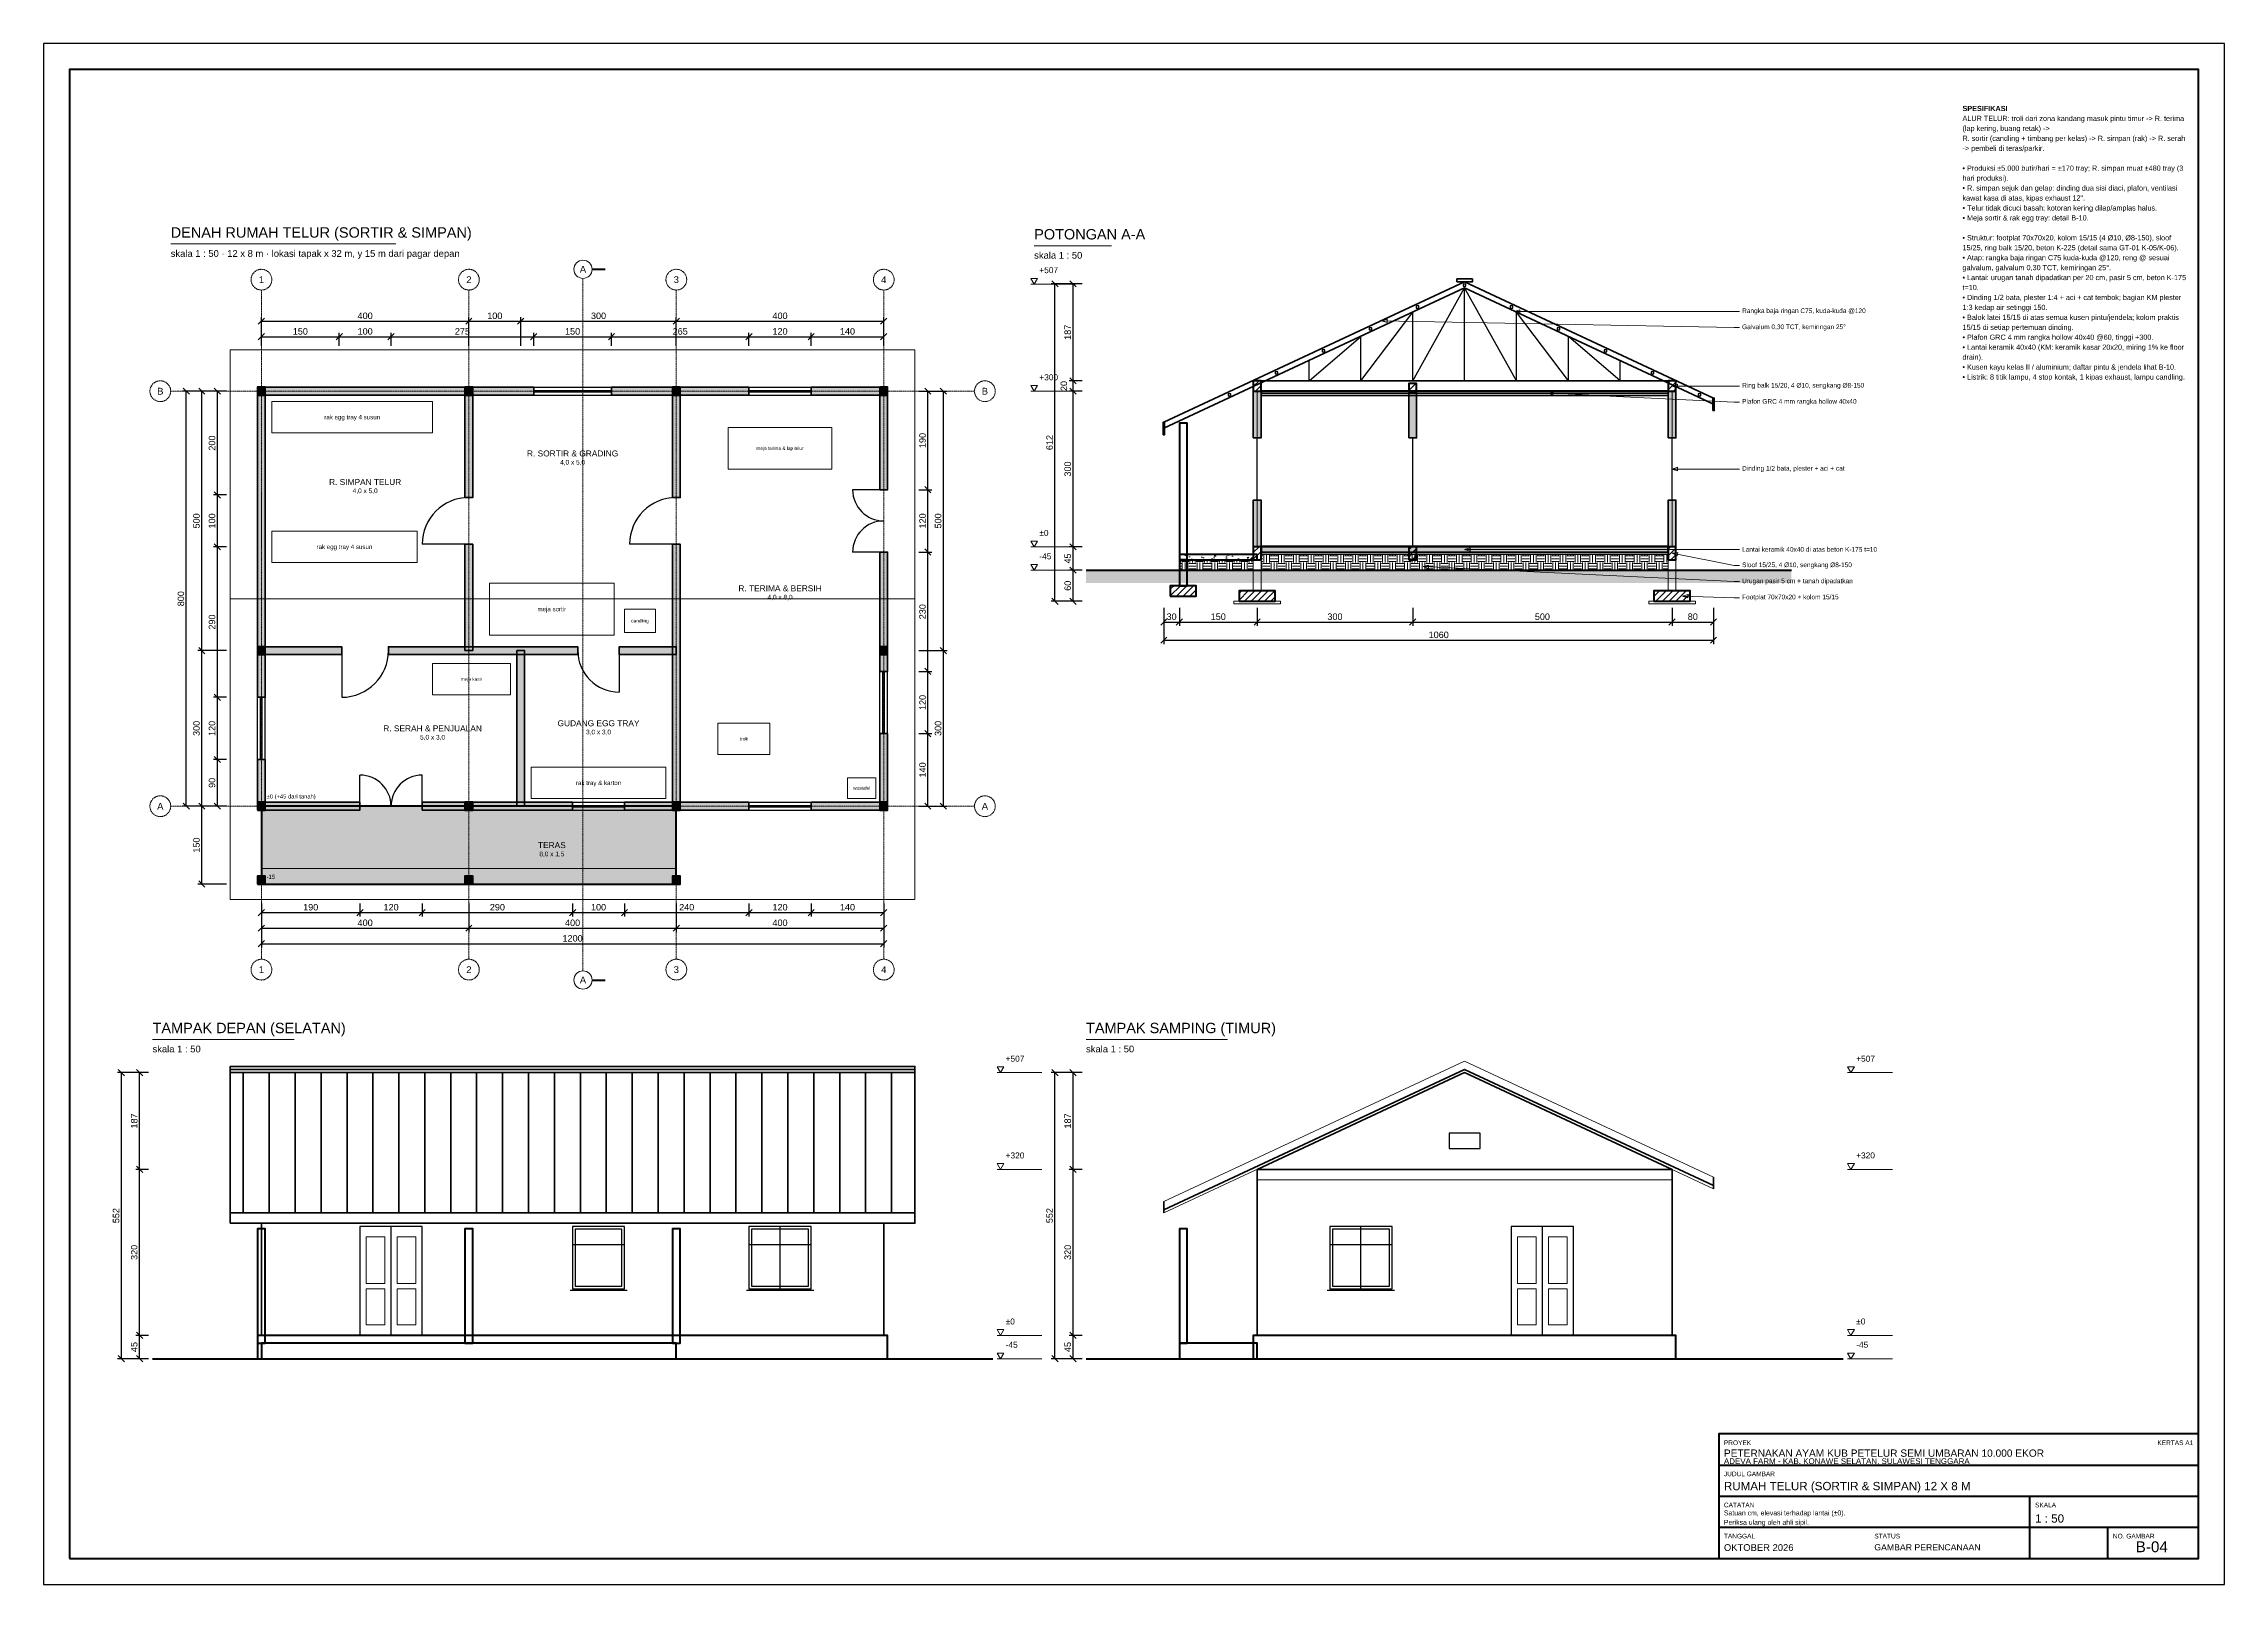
# Model space of a CAD drawing. Header units: centimetres. Extents: x 0 to 57986, y 0 to 4200.
# Drawn here: x 17380 to 21585, y 0 to 2970 of the extents above; entities that cross this region are included whole.
import ezdxf
from ezdxf.enums import TextEntityAlignment as Align

# ---------------------------------------------------------------- set-up
doc = ezdxf.new("R2010")
doc.units = ezdxf.units.CM
doc.linetypes.add('DASHDOT', pattern=[3.556, 2.54, -0.508, 0, -0.508])
doc.linetypes.add('DASHED', pattern=[1.524, 1.27, -0.254])
for name, color, linetype, lineweight in [('A-ATAP', 5, 'CONTINUOUS', 35), ('A-BAJA', 6, 'CONTINUOUS', 25), ('A-DIM', 140, 'CONTINUOUS', 13), ('A-DINDING', 32, 'CONTINUOUS', 35), ('A-FRAME', 7, 'CONTINUOUS', 50), ('A-GRID', 1, 'DASHDOT', 13), ('A-HATCH', 8, 'CONTINUOUS', 9), ('A-KAYU', 32, 'CONTINUOUS', 25), ('A-PERABOT', 8, 'CONTINUOUS', 18), ('A-STRUKTUR', 7, 'CONTINUOUS', 50), ('A-TANAH', 34, 'CONTINUOUS', 18), ('A-TEKS', 7, 'CONTINUOUS', 18), ('A-TERSEMBUNYI', 8, 'DASHED', 13)]:
    doc.layers.add(name, color=color, linetype=linetype, lineweight=lineweight)
doc.styles.add('ARIAL', font='arial.ttf')
doc.dimstyles.new('D50', dxfattribs={"dimtxt": 12.5, "dimasz": 10, "dimexe": 7.5, "dimexo": 7.5, "dimgap": 4, "dimtad": 1, "dimdec": 0, "dimtxsty": 'ARIAL', "dimtsz": 6, "dimcen": 2.5, "dimclrd": 140, "dimclre": 140, "dimclrt": 250, "dimazin": 3, "dimtfac": 1, "dimtmove": 0, "dimatfit": 3})

msp = doc.modelspace()

# ---------------------------------------------------------------- hatches: boundary and pattern name
at = {"layer": 'A-HATCH'}
h = msp.add_hatch(dxfattribs=at)
h.set_pattern_fill('ANSI31', scale=2.85)
h.paths.add_polyline_path([(19712.5, 2300), (19727.5, 2300), (19727.5, 2320), (19712.5, 2320)])
h = msp.add_hatch(dxfattribs=at)
h.set_pattern_fill('ANSI31', scale=2.85)
h.paths.add_polyline_path([(20012.5, 2300), (20027.5, 2300), (20027.5, 2315), (20012.5, 2315)])
h = msp.add_hatch(dxfattribs=at)
h.set_pattern_fill('ANSI31', scale=2.85)
h.paths.add_polyline_path([(20512.5, 2300), (20527.5, 2300), (20527.5, 2320), (20512.5, 2320)])
at = {"layer": 'A-HATCH', "true_color": 0xe2ceb6}
h = msp.add_hatch(color=8, dxfattribs=at)
h.dxf.hatch_style = 1
h.paths.add_polyline_path([(17792.5, 2292.5), (18325, 2292.5), (18325, 2307.5), (17792.5, 2307.5)])
h = msp.add_hatch(color=8, dxfattribs=at)
h.dxf.hatch_style = 1
h.paths.add_polyline_path([(17792.5, 1710), (17807.5, 1710), (17807.5, 2307.5), (17792.5, 2307.5)])
at = {"layer": 'A-HATCH'}
h = msp.add_hatch(color=8, dxfattribs=at)
h.dxf.hatch_style = 1
h.paths.add_polyline_path([(17792.5, 2292.5), (17807.5, 2292.5), (17807.5, 2307.5), (17792.5, 2307.5)])
h = msp.add_hatch(color=8, dxfattribs=at)
h.dxf.hatch_style = 1
h.paths.add_polyline_path([(18192.5, 2292.5), (18207.5, 2292.5), (18207.5, 2307.5), (18192.5, 2307.5)])
at = {"layer": 'A-HATCH', "true_color": 0xe2ceb6}
h = msp.add_hatch(color=8, dxfattribs=at)
h.dxf.hatch_style = 1
h.paths.add_polyline_path([(18192.5, 2095), (18207.5, 2095), (18207.5, 2300), (18192.5, 2300)])
h = msp.add_hatch(color=8, dxfattribs=at)
h.dxf.hatch_style = 1
h.paths.add_polyline_path([(18475, 2292.5), (18740, 2292.5), (18740, 2307.5), (18475, 2307.5)])
at = {"layer": 'A-HATCH'}
h = msp.add_hatch(color=8, dxfattribs=at)
h.dxf.hatch_style = 1
h.paths.add_polyline_path([(18592.5, 2292.5), (18607.5, 2292.5), (18607.5, 2307.5), (18592.5, 2307.5)])
at = {"layer": 'A-HATCH', "true_color": 0xe2ceb6}
h = msp.add_hatch(color=8, dxfattribs=at)
h.dxf.hatch_style = 1
h.paths.add_polyline_path([(18592.5, 2095), (18607.5, 2095), (18607.5, 2300), (18592.5, 2300)])
h = msp.add_hatch(color=8, dxfattribs=at)
h.dxf.hatch_style = 1
h.paths.add_polyline_path([(18860, 2292.5), (19007.5, 2292.5), (19007.5, 2307.5), (18860, 2307.5)])
h = msp.add_hatch(color=8, dxfattribs=at)
h.dxf.hatch_style = 1
h.paths.add_polyline_path([(18992.5, 2110), (19007.5, 2110), (19007.5, 2307.5), (18992.5, 2307.5)])
at = {"layer": 'A-HATCH'}
h = msp.add_hatch(color=8, dxfattribs=at)
h.dxf.hatch_style = 1
h.paths.add_polyline_path([(18992.5, 2292.5), (19007.5, 2292.5), (19007.5, 2307.5), (18992.5, 2307.5)])
at = {"layer": 'A-HATCH', "true_color": 0xe2ceb6}
h = msp.add_hatch(color=8, dxfattribs=at)
h.dxf.hatch_style = 1
h.paths.add_polyline_path([(19712.5, 2210), (19727.5, 2210), (19727.5, 2300), (19712.5, 2300)])
h = msp.add_hatch(color=8, dxfattribs=at)
h.dxf.hatch_style = 1
h.paths.add_polyline_path([(20012.5, 2210), (20027.5, 2210), (20027.5, 2300), (20012.5, 2300)])
h = msp.add_hatch(color=8, dxfattribs=at)
h.dxf.hatch_style = 1
h.paths.add_polyline_path([(20512.5, 2210), (20527.5, 2210), (20527.5, 2300), (20512.5, 2300)])
h = msp.add_hatch(color=8, dxfattribs=at)
h.dxf.hatch_style = 1
h.paths.add_polyline_path([(19712.5, 2000), (19727.5, 2000), (19727.5, 2090), (19712.5, 2090)])
h = msp.add_hatch(color=8, dxfattribs=at)
h.dxf.hatch_style = 1
h.paths.add_polyline_path([(20512.5, 2000), (20527.5, 2000), (20527.5, 2090), (20512.5, 2090)])
h = msp.add_hatch(color=8, dxfattribs=at)
h.dxf.hatch_style = 1
h.paths.add_polyline_path([(18192.5, 1800), (18207.5, 1800), (18207.5, 2005), (18192.5, 2005)])
h = msp.add_hatch(color=8, dxfattribs=at)
h.dxf.hatch_style = 1
h.paths.add_polyline_path([(18592.5, 1500), (18607.5, 1500), (18607.5, 2005), (18592.5, 2005)])
h = msp.add_hatch(color=8, dxfattribs=at)
h.dxf.hatch_style = 1
h.paths.add_polyline_path([(18992.5, 1760), (19007.5, 1760), (19007.5, 1990), (18992.5, 1990)])
at = {"layer": 'A-HATCH'}
h = msp.add_hatch(dxfattribs=at)
h.set_pattern_fill('AR-CONC', scale=0.175)
h.paths.add_polyline_path([(19570, 1975), (19720, 1975), (19720, 1985), (19570, 1985)])
h = msp.add_hatch(dxfattribs=at)
h.set_pattern_fill('ANSI31', scale=2.85)
h.paths.add_polyline_path([(19712.5, 1975), (19727.5, 1975), (19727.5, 2000), (19712.5, 2000)])
h = msp.add_hatch(dxfattribs=at)
h.set_pattern_fill('AR-CONC', scale=0.175)
h.paths.add_polyline_path([(19727.5, 1990), (20512.5, 1990), (20512.5, 2000), (19727.5, 2000)])
h = msp.add_hatch(dxfattribs=at)
h.set_pattern_fill('AR-SAND', scale=0.25)
h.paths.add_polyline_path([(19727.5, 1985), (20512.5, 1985), (20512.5, 1990), (19727.5, 1990)])
h = msp.add_hatch(dxfattribs=at)
h.set_pattern_fill('EARTH', scale=2.25)
h.paths.add_polyline_path([(19727.5, 1955), (20512.5, 1955), (20512.5, 1985), (19727.5, 1985)])
h = msp.add_hatch(dxfattribs=at)
h.set_pattern_fill('ANSI31', scale=2.85)
h.paths.add_polyline_path([(20012.5, 1975), (20027.5, 1975), (20027.5, 2000), (20012.5, 2000)])
h = msp.add_hatch(dxfattribs=at)
h.set_pattern_fill('ANSI31', scale=2.85)
h.paths.add_polyline_path([(20512.5, 1975), (20527.5, 1975), (20527.5, 2000), (20512.5, 2000)])
h = msp.add_hatch(dxfattribs=at)
h.set_pattern_fill('EARTH', scale=2.25)
h.paths.add_polyline_path([(19390, 1930), (20750, 1930), (20750, 1955), (19390, 1955)])
h = msp.add_hatch(dxfattribs=at)
h.set_pattern_fill('EARTH', scale=2.25)
h.paths.add_polyline_path([(19570, 1955), (19712.5, 1955), (19712.5, 1975), (19570, 1975)])
h = msp.add_hatch(dxfattribs=at)
h.set_pattern_fill('ANSI31', scale=2.85)
h.paths.add_polyline_path([(19552.5, 1905), (19602.5, 1905), (19602.5, 1925), (19552.5, 1925)])
h = msp.add_hatch(dxfattribs=at)
h.set_pattern_fill('ANSI31', scale=2.85)
h.paths.add_polyline_path([(19685, 1895), (19755, 1895), (19755, 1915), (19685, 1915)])
h = msp.add_hatch(dxfattribs=at)
h.set_pattern_fill('ANSI31', scale=2.85)
h.paths.add_polyline_path([(20485, 1895), (20555, 1895), (20555, 1915), (20485, 1915)])
h = msp.add_hatch(color=8, dxfattribs=at)
h.dxf.hatch_style = 1
h.paths.add_polyline_path([(17792.5, 1792.5), (17807.5, 1792.5), (17807.5, 1807.5), (17792.5, 1807.5)])
at = {"layer": 'A-HATCH', "true_color": 0xe2ceb6}
h = msp.add_hatch(color=8, dxfattribs=at)
h.dxf.hatch_style = 1
h.paths.add_polyline_path([(17800, 1792.5), (17955, 1792.5), (17955, 1807.5), (17800, 1807.5)])
h = msp.add_hatch(color=8, dxfattribs=at)
h.dxf.hatch_style = 1
h.paths.add_polyline_path([(18045, 1792.5), (18410, 1792.5), (18410, 1807.5), (18045, 1807.5)])
h = msp.add_hatch(color=8, dxfattribs=at)
h.dxf.hatch_style = 1
h.paths.add_polyline_path([(18292.5, 1500), (18307.5, 1500), (18307.5, 1800), (18292.5, 1800)])
h = msp.add_hatch(color=8, dxfattribs=at)
h.dxf.hatch_style = 1
h.paths.add_polyline_path([(18490, 1792.5), (18600, 1792.5), (18600, 1807.5), (18490, 1807.5)])
at = {"layer": 'A-HATCH'}
h = msp.add_hatch(color=8, dxfattribs=at)
h.dxf.hatch_style = 1
h.paths.add_polyline_path([(18992.5, 1792.5), (19007.5, 1792.5), (19007.5, 1807.5), (18992.5, 1807.5)])
at = {"layer": 'A-HATCH', "true_color": 0xe2ceb6}
h = msp.add_hatch(color=8, dxfattribs=at)
h.dxf.hatch_style = 1
h.paths.add_polyline_path([(18992.5, 1492.5), (19007.5, 1492.5), (19007.5, 1640), (18992.5, 1640)])
h = msp.add_hatch(color=8, dxfattribs=at)
h.dxf.hatch_style = 1
h.paths.add_polyline_path([(17792.5, 1492.5), (17807.5, 1492.5), (17807.5, 1590), (17792.5, 1590)])
h = msp.add_hatch(color=8, dxfattribs=at)
h.dxf.hatch_style = 1
h.paths.add_polyline_path([(17792.5, 1492.5), (17990, 1492.5), (17990, 1507.5), (17792.5, 1507.5)])
at = {"layer": 'A-HATCH'}
h = msp.add_hatch(color=8, dxfattribs=at)
h.dxf.hatch_style = 1
h.paths.add_polyline_path([(17792.5, 1492.5), (17807.5, 1492.5), (17807.5, 1507.5), (17792.5, 1507.5)])
at = {"layer": 'A-HATCH', "true_color": 0xeeece4}
h = msp.add_hatch(color=8, dxfattribs=at)
h.dxf.hatch_style = 1
h.paths.add_polyline_path([(17800, 1350), (18600, 1350), (18600, 1500), (17800, 1500)])
at = {"layer": 'A-HATCH', "true_color": 0xe2ceb6}
h = msp.add_hatch(color=8, dxfattribs=at)
h.dxf.hatch_style = 1
h.paths.add_polyline_path([(18110, 1492.5), (18400, 1492.5), (18400, 1507.5), (18110, 1507.5)])
at = {"layer": 'A-HATCH'}
h = msp.add_hatch(color=8, dxfattribs=at)
h.dxf.hatch_style = 1
h.paths.add_polyline_path([(18192.5, 1492.5), (18207.5, 1492.5), (18207.5, 1507.5), (18192.5, 1507.5)])
at = {"layer": 'A-HATCH', "true_color": 0xe2ceb6}
h = msp.add_hatch(color=8, dxfattribs=at)
h.dxf.hatch_style = 1
h.paths.add_polyline_path([(18500, 1492.5), (18740, 1492.5), (18740, 1507.5), (18500, 1507.5)])
at = {"layer": 'A-HATCH'}
h = msp.add_hatch(color=8, dxfattribs=at)
h.dxf.hatch_style = 1
h.paths.add_polyline_path([(18592.5, 1492.5), (18607.5, 1492.5), (18607.5, 1507.5), (18592.5, 1507.5)])
at = {"layer": 'A-HATCH', "true_color": 0xe2ceb6}
h = msp.add_hatch(color=8, dxfattribs=at)
h.dxf.hatch_style = 1
h.paths.add_polyline_path([(18860, 1492.5), (19007.5, 1492.5), (19007.5, 1507.5), (18860, 1507.5)])
at = {"layer": 'A-HATCH'}
h = msp.add_hatch(color=8, dxfattribs=at)
h.dxf.hatch_style = 1
h.paths.add_polyline_path([(18992.5, 1492.5), (19007.5, 1492.5), (19007.5, 1507.5), (18992.5, 1507.5)])
h = msp.add_hatch(color=8, dxfattribs=at)
h.dxf.hatch_style = 1
h.paths.add_polyline_path([(17792.5, 1350), (17807.5, 1350), (17807.5, 1365), (17792.5, 1365)])
h = msp.add_hatch(color=8, dxfattribs=at)
h.dxf.hatch_style = 1
h.paths.add_polyline_path([(18192.5, 1350), (18207.5, 1350), (18207.5, 1365), (18192.5, 1365)])
h = msp.add_hatch(color=8, dxfattribs=at)
h.dxf.hatch_style = 1
h.paths.add_polyline_path([(18592.5, 1350), (18607.5, 1350), (18607.5, 1365), (18592.5, 1365)])
h = msp.add_hatch(dxfattribs=at)
h.set_pattern_fill('NET', scale=40)
h.paths.add_polyline_path([(20090, 840), (20150, 840), (20150, 870), (20090, 870)])

# ---------------------------------------------------------------- linework, layer by layer
at = {"layer": 'A-ATAP'}
for p, q in [((17765, 716.06), (17765, 986.52)), ((17815, 716.06), (17815, 986.52)), ((17865, 716.06), (17865, 986.52)), ((17915, 716.06), (17915, 986.52)), ((17965, 716.06), (17965, 986.52)), ((18015, 716.06), (18015, 986.52)), ((18065, 716.06), (18065, 986.52)), ((18115, 716.06), (18115, 986.52)), ((18165, 716.06), (18165, 986.52)), ((18215, 716.06), (18215, 986.52)), ((18265, 716.06), (18265, 986.52)), ((18315, 716.06), (18315, 986.52)), ((18365, 716.06), (18365, 986.52)), ((18415, 716.06), (18415, 986.52)), ((18465, 716.06), (18465, 986.52)), ((18515, 716.06), (18515, 986.52)), ((18565, 716.06), (18565, 986.52)), ((18615, 716.06), (18615, 986.52)), ((18665, 716.06), (18665, 986.52)), ((18715, 716.06), (18715, 986.52)), ((18765, 716.06), (18765, 986.52)), ((18815, 716.06), (18815, 986.52)), ((18865, 716.06), (18865, 986.52)), ((18915, 716.06), (18915, 986.52)), ((18965, 716.06), (18965, 986.52)), ((19015, 716.06), (19015, 986.52)), ((20600, 762.7), (20600, 784.7)), ((19540, 716.06), (19540, 738.06))]:
    msp.add_line(p, q, dxfattribs=at)
at = {"layer": 'A-ATAP', "lineweight": 35}
for points in [[(19540, 2240.06), (20120, 2510.52), (20600, 2286.7)], [(19540, 722.06), (20120, 992.52), (20600, 768.7)]]:
    msp.add_lwpolyline(points, dxfattribs=at)
at = {"layer": 'A-ATAP'}
for points in [[(20105, 2510.52), (20135, 2510.52), (20135, 2516.52), (20105, 2516.52)], [(20598.5, 2262.7), (20601.5, 2262.7), (20601.5, 2286.7), (20598.5, 2286.7)], [(19538.5, 2216.06), (19541.5, 2216.06), (19541.5, 2240.06), (19538.5, 2240.06)], [(17740, 986.52), (19060, 986.52), (19060, 998.52), (17740, 998.52)], [(17740, 696.06), (19060, 696.06), (19060, 716.06), (17740, 716.06)]]:
    msp.add_lwpolyline(points, close=True, dxfattribs=at)
at = {"layer": 'A-ATAP', "lineweight": 35}
msp.add_lwpolyline([(17740, 716.06), (19060, 716.06), (19060, 992.52), (17740, 992.52)], close=True, dxfattribs=at)
at = {"layer": 'A-ATAP', "lineweight": 18}
for points in [[(19540, 738.06), (20120, 1008.52), (20600, 784.7)], [(19540, 716.06), (20120, 986.52), (20600, 762.7)]]:
    msp.add_lwpolyline(points, dxfattribs=at)
at = {"layer": 'A-BAJA'}
for p, q in [((20020, 2320), (20120, 2499.02)), ((20120, 2320), (20120, 2499.02)), ((20220, 2320), (20120, 2499.02)), ((19920, 2320), (20020, 2452.39)), ((20020, 2320), (20020, 2452.39)), ((20220, 2320), (20220, 2452.39)), ((20320, 2320), (20220, 2452.39)), ((19820, 2320), (19920, 2405.76)), ((19920, 2320), (19920, 2405.76)), ((20320, 2320), (20320, 2405.76)), ((20420, 2320), (20320, 2405.76)), ((19820, 2320), (19820, 2359.13)), ((20420, 2320), (20420, 2359.13)), ((19727.5, 2292), (20512.5, 2292))]:
    msp.add_line(p, q, dxfattribs=at)
at = {"layer": 'A-BAJA', "lineweight": 35}
msp.add_line((19720, 2320), (20520, 2320), dxfattribs=at)
msp.add_lwpolyline([(19540, 2228.56), (20120, 2499.02), (20600, 2275.2)], dxfattribs=at)
at = {"layer": 'A-BAJA'}
for points in [[(20117.5, 2502.52), (20122.5, 2502.52), (20122.5, 2506.52), (20117.5, 2506.52)], [(20117.5, 2502.52), (20122.5, 2502.52), (20122.5, 2506.52), (20117.5, 2506.52)], [(20026.87, 2460.26), (20031.87, 2460.26), (20031.87, 2464.26), (20026.87, 2464.26)], [(20208.13, 2460.26), (20213.13, 2460.26), (20213.13, 2464.26), (20208.13, 2464.26)], [(19936.24, 2418), (19941.24, 2418), (19941.24, 2422), (19936.24, 2422)], [(20298.76, 2418), (20303.76, 2418), (20303.76, 2422), (20298.76, 2422)], [(19845.61, 2375.74), (19850.61, 2375.74), (19850.61, 2379.74), (19845.61, 2379.74)], [(20389.39, 2375.74), (20394.39, 2375.74), (20394.39, 2379.74), (20389.39, 2379.74)], [(19754.98, 2333.48), (19759.98, 2333.48), (19759.98, 2337.48), (19754.98, 2337.48)], [(20480.02, 2333.48), (20485.02, 2333.48), (20485.02, 2337.48), (20480.02, 2337.48)], [(19664.35, 2291.21), (19669.35, 2291.21), (19669.35, 2295.21), (19664.35, 2295.21)], [(20570.65, 2291.21), (20575.65, 2291.21), (20575.65, 2295.21), (20570.65, 2295.21)]]:
    msp.add_lwpolyline(points, close=True, dxfattribs=at)
at = {"layer": 'A-DIM'}
for p, q in [((19283.4, 2506.52), (19370, 2506.52)), ((19283.4, 2300), (19370, 2300)), ((19283.4, 2000), (19370, 2000)), ((19283.4, 1955), (19370, 1955)), ((19218.4, 986.52), (19305, 986.52)), ((20858.4, 986.52), (20945, 986.52)), ((19218.4, 800), (19305, 800)), ((20858.4, 800), (20945, 800)), ((19218.4, 480), (19305, 480)), ((20858.4, 480), (20945, 480)), ((19218.4, 435), (19305, 435)), ((20858.4, 435), (20945, 435))]:
    msp.add_line(p, q, dxfattribs=at)
for points in [[(19290, 2506.52), (19283.4, 2517.52), (19296.6, 2517.52)], [(19960, 2435.91), (19970.44, 2432.46), (19970.57, 2438.96)], [(20216, 2453.76), (20226.51, 2450.51), (20226.51, 2457.01)], [(20520, 2310), (20530.51, 2306.75), (20530.51, 2313.25)], [(19290, 2300), (19283.4, 2311), (19296.6, 2311)], [(20280, 2296), (20290.34, 2292.26), (20290.65, 2298.75)], [(20520, 2150), (20530.51, 2146.75), (20530.51, 2153.25)], [(19290, 2000), (19283.4, 2011), (19296.6, 2011)], [(20120, 1995), (20130.51, 1991.75), (20130.51, 1998.25)], [(20520, 1988), (20529.67, 1982.75), (20530.94, 1989.13)], [(19290, 1955), (19283.4, 1966), (19296.6, 1966)], [(20040, 1962), (20050.34, 1958.25), (20050.65, 1964.74)], [(20540, 1905), (20550.41, 1901.44), (20550.6, 1907.93)], [(19225, 986.52), (19218.4, 997.52), (19231.6, 997.52)], [(20865, 986.52), (20858.4, 997.52), (20871.6, 997.52)], [(19225, 800), (19218.4, 811), (19231.6, 811)], [(20865, 800), (20858.4, 811), (20871.6, 811)], [(19225, 480), (19218.4, 491), (19231.6, 491)], [(20865, 480), (20858.4, 491), (20871.6, 491)], [(19225, 435), (19218.4, 446), (19231.6, 446)], [(20865, 435), (20858.4, 446), (20871.6, 446)]]:
    msp.add_lwpolyline(points, close=True, dxfattribs=at)
for points in [[(20216, 2453.76), (20640, 2453.76), (20650, 2453.76)], [(19960, 2435.91), (20640, 2422.76), (20650, 2422.76)], [(20280, 2296), (20640, 2279), (20650, 2279)], [(20520, 2310), (20640, 2310), (20650, 2310)], [(20520, 2150), (20640, 2150), (20650, 2150)], [(20120, 1995), (20640, 1995), (20650, 1995)], [(20520, 1988), (20640, 1964), (20650, 1964)], [(20040, 1962), (20640, 1933), (20650, 1933)], [(20540, 1905), (20640, 1902), (20650, 1902)]]:
    msp.add_lwpolyline(points, dxfattribs=at)
at = {"layer": 'A-DINDING'}
for points in [[(17792.5, 2292.5), (18325, 2292.5), (18325, 2307.5), (17792.5, 2307.5)], [(17792.5, 1710), (17807.5, 1710), (17807.5, 2307.5), (17792.5, 2307.5)], [(18192.5, 2095), (18207.5, 2095), (18207.5, 2300), (18192.5, 2300)], [(18475, 2292.5), (18740, 2292.5), (18740, 2307.5), (18475, 2307.5)], [(18592.5, 2095), (18607.5, 2095), (18607.5, 2300), (18592.5, 2300)], [(18860, 2292.5), (19007.5, 2292.5), (19007.5, 2307.5), (18860, 2307.5)], [(18992.5, 2110), (19007.5, 2110), (19007.5, 2307.5), (18992.5, 2307.5)], [(19712.5, 2210), (19727.5, 2210), (19727.5, 2300), (19712.5, 2300)], [(20012.5, 2210), (20027.5, 2210), (20027.5, 2300), (20012.5, 2300)], [(20512.5, 2210), (20527.5, 2210), (20527.5, 2300), (20512.5, 2300)], [(19712.5, 2000), (19727.5, 2000), (19727.5, 2090), (19712.5, 2090)], [(20512.5, 2000), (20527.5, 2000), (20527.5, 2090), (20512.5, 2090)], [(18192.5, 1800), (18207.5, 1800), (18207.5, 2005), (18192.5, 2005)], [(18592.5, 1500), (18607.5, 1500), (18607.5, 2005), (18592.5, 2005)], [(18992.5, 1760), (19007.5, 1760), (19007.5, 1990), (18992.5, 1990)], [(17800, 1792.5), (17955, 1792.5), (17955, 1807.5), (17800, 1807.5)], [(18045, 1792.5), (18410, 1792.5), (18410, 1807.5), (18045, 1807.5)], [(18292.5, 1500), (18307.5, 1500), (18307.5, 1800), (18292.5, 1800)], [(18490, 1792.5), (18600, 1792.5), (18600, 1807.5), (18490, 1807.5)], [(18992.5, 1492.5), (19007.5, 1492.5), (19007.5, 1640), (18992.5, 1640)], [(17792.5, 1492.5), (17807.5, 1492.5), (17807.5, 1590), (17792.5, 1590)], [(17792.5, 1492.5), (17990, 1492.5), (17990, 1507.5), (17792.5, 1507.5)], [(18110, 1492.5), (18400, 1492.5), (18400, 1507.5), (18110, 1507.5)], [(18500, 1492.5), (18740, 1492.5), (18740, 1507.5), (18500, 1507.5)], [(18860, 1492.5), (19007.5, 1492.5), (19007.5, 1507.5), (18860, 1507.5)], [(19720, 800), (20120, 986.52), (20520, 800)]]:
    msp.add_lwpolyline(points, close=True, dxfattribs=at)
for points in [[(19720, 800), (19720, 480), (20520, 480), (20520, 800)], [(17800, 696.06), (17800, 480), (19000, 480), (19000, 696.06)]]:
    msp.add_lwpolyline(points, dxfattribs=at)
at = {"layer": 'A-FRAME'}
for p, q in [((20610, 230), (21535, 230)), ((20610, 170), (21535, 170)), ((21210, 50), (21210, 170)), ((20610, 110), (21535, 110)), ((21360, 50), (21360, 110))]:
    msp.add_line(p, q, dxfattribs=at)
at = {"layer": 'A-FRAME', "lineweight": 25}
msp.add_lwpolyline([(17380, 0), (21585, 0), (21585, 2970), (17380, 2970)], close=True, dxfattribs=at)
at = {"layer": 'A-FRAME'}
for points in [[(17430, 50), (21535, 50), (21535, 2920), (17430, 2920)], [(20610, 50), (21535, 50), (21535, 290), (20610, 290)]]:
    msp.add_lwpolyline(points, close=True, dxfattribs=at)
at = {"layer": 'A-GRID'}
for p, q in [((17800, 1205), (17800, 2495)), ((18200, 1205), (18200, 2495)), ((18420, 1182.5), (18420, 2517.5)), ((18600, 1205), (18600, 2495)), ((19000, 1205), (19000, 2495)), ((17625, 2300), (19175, 2300)), ((17625, 1500), (19175, 1500))]:
    msp.add_line(p, q, dxfattribs=at)
for centre in [(17800, 2515), (18200, 2515), (18600, 2515), (19000, 2515), (17605, 2300), (19195, 2300), (17605, 1500), (19195, 1500), (17800, 1185), (18200, 1185), (18600, 1185), (19000, 1185)]:
    msp.add_circle(centre, 20, dxfattribs=at)
at = {"layer": 'A-HATCH'}
for points in [[(19727.5, 1985), (20512.5, 1985), (20512.5, 1990), (19727.5, 1990)], [(19675, 1890), (19765, 1890), (19765, 1895), (19675, 1895)], [(20475, 1890), (20565, 1890), (20565, 1895), (20475, 1895)]]:
    msp.add_lwpolyline(points, close=True, dxfattribs=at)
at = {"layer": 'A-KAYU'}
for p, q in [((18325, 2307.5), (18475, 2307.5)), ((18325, 2301.5), (18475, 2301.5)), ((18325, 2298.5), (18475, 2298.5)), ((18325, 2292.5), (18475, 2292.5)), ((18740, 2307.5), (18860, 2307.5)), ((18740, 2301.5), (18860, 2301.5)), ((18740, 2298.5), (18860, 2298.5)), ((18740, 2292.5), (18860, 2292.5)), ((19720, 2090), (19720, 2210)), ((20020, 2003), (20020, 2210)), ((20520, 2090), (20520, 2210)), ((19712.5, 2090), (19727.5, 2090)), ((20512.5, 2090), (20527.5, 2090)), ((18992.5, 1640), (18992.5, 1760)), ((18998.5, 1640), (18998.5, 1760)), ((19001.5, 1640), (19001.5, 1760)), ((19007.5, 1640), (19007.5, 1760)), ((17792.5, 1590), (17792.5, 1710)), ((17798.5, 1590), (17798.5, 1710)), ((17801.5, 1590), (17801.5, 1710)), ((17807.5, 1590), (17807.5, 1710)), ((18400, 1507.5), (18500, 1507.5)), ((18400, 1501.5), (18500, 1501.5)), ((18400, 1498.5), (18500, 1498.5)), ((18400, 1492.5), (18500, 1492.5)), ((18740, 1507.5), (18860, 1507.5)), ((18740, 1501.5), (18860, 1501.5)), ((18740, 1498.5), (18860, 1498.5)), ((18740, 1492.5), (18860, 1492.5)), ((18050, 480), (18050, 690)), ((18800, 570), (18800, 690)), ((19920, 570), (19920, 690)), ((20270, 480), (20270, 690)), ((18400, 655), (18500, 655)), ((18740, 655), (18860, 655)), ((19860, 655), (19980, 655)), ((18395, 567), (18505, 567)), ((18735, 567), (18865, 567)), ((19855, 567), (19985, 567))]:
    msp.add_line(p, q, dxfattribs=at)
at = {"layer": 'A-KAYU', "lineweight": 25}
for p, q in [((19000, 2110), (18940, 2110)), ((18200, 2005), (18110, 2005)), ((18600, 2005), (18510, 2005)), ((19000, 1990), (18940, 1990)), ((17955, 1800), (17955, 1710)), ((18490, 1800), (18490, 1720)), ((17990, 1500), (17990, 1560)), ((18110, 1500), (18110, 1560))]:
    msp.add_line(p, q, dxfattribs=at)
at = {"layer": 'A-KAYU'}
for points in [[(20090, 840), (20150, 840), (20150, 870), (20090, 870)], [(18405, 575), (18495, 575), (18495, 685), (18405, 685)], [(18745, 575), (18855, 575), (18855, 685), (18745, 685)], [(19865, 575), (19975, 575), (19975, 685), (19865, 685)]]:
    msp.add_lwpolyline(points, close=True, dxfattribs=at)
at = {"layer": 'A-KAYU', "lineweight": 25}
for points in [[(17990, 480), (18110, 480), (18110, 690), (17990, 690)], [(18400, 570), (18500, 570), (18500, 690), (18400, 690)], [(18740, 570), (18860, 570), (18860, 690), (18740, 690)], [(19860, 570), (19980, 570), (19980, 690), (19860, 690)], [(20210, 480), (20330, 480), (20330, 690), (20210, 690)]]:
    msp.add_lwpolyline(points, close=True, dxfattribs=at)
at = {"layer": 'A-KAYU'}
for centre, radius, start, end in [((19000, 2110), 60, 180, 270), ((18200, 2005), 90, 90, 180), ((18600, 2005), 90, 90, 180), ((19000, 1990), 60, 90, 180), ((17955, 1800), 90, 270, 360), ((18490, 1800), 80, 180, 270), ((17990, 1500), 60, 0, 90), ((18110, 1500), 60, 90, 180)]:
    msp.add_arc(centre, radius, start, end, dxfattribs=at)
at = {"layer": 'A-PERABOT'}
for p, q in [((17800, 1380), (18600, 1380)), ((19720, 780), (20520, 780))]:
    msp.add_line(p, q, dxfattribs=at)
for points in [[(17820, 2220), (18130, 2220), (18130, 2280), (17820, 2280)], [(19720, 2000), (20520, 2000), (20520, 2300), (19720, 2300)], [(18700, 2150), (18900, 2150), (18900, 2230), (18700, 2230)], [(17820, 1970), (18100, 1970), (18100, 2030), (17820, 2030)], [(18240, 1830), (18480, 1830), (18480, 1930), (18240, 1930)], [(18500, 1835), (18560, 1835), (18560, 1880), (18500, 1880)], [(18130, 1715), (18280, 1715), (18280, 1775), (18130, 1775)], [(18680, 1600), (18780, 1600), (18780, 1660), (18680, 1660)], [(18320, 1515), (18580, 1515), (18580, 1575), (18320, 1575)], [(18930, 1515), (18985, 1515), (18985, 1555), (18930, 1555)], [(18002, 580), (18038, 580), (18038, 670), (18002, 670)], [(18062, 580), (18098, 580), (18098, 670), (18062, 670)], [(20222, 580), (20258, 580), (20258, 670), (20222, 670)], [(20282, 580), (20318, 580), (20318, 670), (20282, 670)], [(18002, 500), (18038, 500), (18038, 570), (18002, 570)], [(18062, 500), (18098, 500), (18098, 570), (18062, 570)], [(20222, 500), (20258, 500), (20258, 570), (20222, 570)], [(20282, 500), (20318, 500), (20318, 570), (20282, 570)]]:
    msp.add_lwpolyline(points, close=True, dxfattribs=at)
at = {"layer": 'A-STRUKTUR'}
msp.add_line((19727.5, 2001.5), (20512.5, 2001.5), dxfattribs=at)
for points in [[(19712.5, 2300), (19727.5, 2300), (19727.5, 2320), (19712.5, 2320)], [(20012.5, 2300), (20027.5, 2300), (20027.5, 2315), (20012.5, 2315)], [(20512.5, 2300), (20527.5, 2300), (20527.5, 2320), (20512.5, 2320)], [(17792.5, 2292.5), (17807.5, 2292.5), (17807.5, 2307.5), (17792.5, 2307.5)], [(18192.5, 2292.5), (18207.5, 2292.5), (18207.5, 2307.5), (18192.5, 2307.5)], [(18592.5, 2292.5), (18607.5, 2292.5), (18607.5, 2307.5), (18592.5, 2307.5)], [(18992.5, 2292.5), (19007.5, 2292.5), (19007.5, 2307.5), (18992.5, 2307.5)], [(19727.5, 2296), (20512.5, 2296), (20512.5, 2300), (19727.5, 2300)], [(19570, 1975), (19585, 1975), (19585, 2238.55), (19570, 2238.55)], [(19570, 1975), (19720, 1975), (19720, 1985), (19570, 1985)], [(19712.5, 1975), (19727.5, 1975), (19727.5, 2000), (19712.5, 2000)], [(19727.5, 1990), (20512.5, 1990), (20512.5, 2000), (19727.5, 2000)], [(20012.5, 1975), (20027.5, 1975), (20027.5, 2000), (20012.5, 2000)], [(20512.5, 1975), (20527.5, 1975), (20527.5, 2000), (20512.5, 2000)], [(19570, 1925), (19585, 1925), (19585, 1975), (19570, 1975)], [(19552.5, 1905), (19602.5, 1905), (19602.5, 1925), (19552.5, 1925)], [(19685, 1895), (19755, 1895), (19755, 1915), (19685, 1915)], [(20485, 1895), (20555, 1895), (20555, 1915), (20485, 1915)], [(17792.5, 1792.5), (17807.5, 1792.5), (17807.5, 1807.5), (17792.5, 1807.5)], [(18992.5, 1792.5), (19007.5, 1792.5), (19007.5, 1807.5), (18992.5, 1807.5)], [(17792.5, 1492.5), (17807.5, 1492.5), (17807.5, 1507.5), (17792.5, 1507.5)], [(17800, 1350), (18600, 1350), (18600, 1500), (17800, 1500)], [(18192.5, 1492.5), (18207.5, 1492.5), (18207.5, 1507.5), (18192.5, 1507.5)], [(18592.5, 1492.5), (18607.5, 1492.5), (18607.5, 1507.5), (18592.5, 1507.5)], [(18992.5, 1492.5), (19007.5, 1492.5), (19007.5, 1507.5), (18992.5, 1507.5)], [(17792.5, 1350), (17807.5, 1350), (17807.5, 1365), (17792.5, 1365)], [(18192.5, 1350), (18207.5, 1350), (18207.5, 1365), (18192.5, 1365)], [(18592.5, 1350), (18607.5, 1350), (18607.5, 1365), (18592.5, 1365)], [(17792.5, 465), (17807.5, 465), (17807.5, 685.05), (17792.5, 685.05)], [(18192.5, 465), (18207.5, 465), (18207.5, 685.05), (18192.5, 685.05)], [(18592.5, 465), (18607.5, 465), (18607.5, 685.05), (18592.5, 685.05)], [(19570, 465), (19585, 465), (19585, 685.05), (19570, 685.05)], [(17792.5, 435), (19007.5, 435), (19007.5, 480), (17792.5, 480)], [(17800, 435), (18600, 435), (18600, 465), (17800, 465)], [(19570, 435), (19720, 435), (19720, 465), (19570, 465)], [(19712.5, 435), (20527.5, 435), (20527.5, 480), (19712.5, 480)]]:
    msp.add_lwpolyline(points, close=True, dxfattribs=at)
at = {"layer": 'A-TANAH', "lineweight": 50}
for p, q in [((19390, 1955), (20750, 1955)), ((17590, 435), (19210, 435)), ((19390, 435), (20850, 435))]:
    msp.add_line(p, q, dxfattribs=at)
at = {"layer": 'A-TEKS'}
for p, q in [((17625, 2584), (18059, 2584)), ((19290, 2580.52), (19438.8, 2580.52)), ((17590, 1050.52), (17862.8, 1050.52)), ((19390, 1050.52), (19662.8, 1050.52))]:
    msp.add_line(p, q, dxfattribs=at)
at = {"layer": 'A-TEKS', "lineweight": 50}
for points in [[(18437.5, 2535), (18462.5, 2535)], [(18437.5, 1165), (18462.5, 1165)]]:
    msp.add_lwpolyline(points, dxfattribs=at)
at = {"layer": 'A-TEKS'}
for centre in [(18420, 2535), (18420, 1165)]:
    msp.add_circle(centre, 17.5, dxfattribs=at)
at = {"layer": 'A-TERSEMBUNYI'}
for p, q in [((17950, 2300), (18050, 2300)), ((17800, 2000), (17800, 2100)), ((17740, 1900), (19060, 1900))]:
    msp.add_line(p, q, dxfattribs=at)
for points in [[(17740, 1320), (19060, 1320), (19060, 2380), (17740, 2380)], [(19712.5, 1915), (19727.5, 1915), (19727.5, 1975), (19712.5, 1975)], [(20512.5, 1915), (20527.5, 1915), (20527.5, 1975), (20512.5, 1975)]]:
    msp.add_lwpolyline(points, close=True, dxfattribs=at)

# ---------------------------------------------------------------- texts
at = {"layer": 'A-TEKS', "style": 'ARIAL'}
for s, height, p in [('DENAH RUMAH TELUR (SORTIR & SIMPAN)', 20, (17625, 2590)), ('POTONGAN A-A', 20, (19290, 2586.52)), ('+507', 11.5, (19300, 2524.12)), ('+300', 11.5, (19300, 2317.6)), ('±0', 11.5, (19300, 2017.6)), ('-45', 11.5, (19300, 1972.6)), ('±0 (+45 dari tanah)', 8, (17810, 1512.5)), ('-15', 8, (17810, 1357.5)), ('TAMPAK DEPAN (SELATAN)', 20, (17590, 1056.52)), ('TAMPAK SAMPING (TIMUR)', 20, (19390, 1056.52)), ('+507', 11.5, (19235, 1004.12)), ('+507', 11.5, (20875, 1004.12)), ('+320', 11.5, (19235, 817.6)), ('+320', 11.5, (20875, 817.6)), ('±0', 11.5, (19235, 497.6)), ('±0', 11.5, (20875, 497.6)), ('-45', 11.5, (19235, 452.6)), ('-45', 11.5, (20875, 452.6))]:
    msp.add_text(s, height=height, dxfattribs=at).set_placement(p, align=Align.BOTTOM_LEFT)
for s, height, p in [('skala 1 : 50 · 12 x 8 m · lokasi tapak x 32 m, y 15 m dari pagar depan', 13, (17625, 2572)), ('skala 1 : 50', 13, (19290, 2568.52)), ('skala 1 : 50', 13, (17590, 1038.52)), ('skala 1 : 50', 13, (19390, 1038.52)), ('PROYEK', 9, (20620, 277.5)), ('PETERNAKAN AYAM KUB PETELUR SEMI UMBARAN 10.000 EKOR', 14, (20620, 260)), ('ADEVA FARM - KAB. KONAWE SELATAN, SULAWESI TENGGARA', 11, (20620, 243)), ('JUDUL GAMBAR', 9, (20620, 217.5)), ('RUMAH TELUR (SORTIR & SIMPAN) 12 X 8 M', 16, (20620, 197.5)), ('CATATAN', 9, (20620, 157.5)), ('SKALA', 9, (21220, 157.5)), ('1 : 50', 16, (21220, 135)), ('TANGGAL', 9, (20620, 97.5)), ('STATUS', 9, (20910, 97.5)), ('NO. GAMBAR', 9, (21370, 97.5)), ('OKTOBER 2026', 13, (20620, 77.5)), ('GAMBAR PERENCANAAN', 12, (20910, 77.5))]:
    msp.add_text(s, height=height, dxfattribs=at).set_placement(p, align=Align.TOP_LEFT)
for s, height, p in [('A', 13, (18420, 2535)), ('1', 13, (17800, 2515)), ('2', 13, (18200, 2515)), ('3', 13, (18600, 2515)), ('4', 13, (19000, 2515)), ('B', 13, (17605, 2300)), ('B', 13, (19195, 2300)), ('rak egg tray 4 susun', 8.5, (17975, 2250)), ('meja terima & lap telur', 6.5, (18800, 2190)), ('R. SORTIR & GRADING', 11.5, (18400, 2180)), ('4,0 x 5,0', 9, (18400, 2163)), ('R. SIMPAN TELUR', 11.5, (18000, 2125)), ('4,0 x 5,0', 9, (18000, 2108)), ('rak egg tray 4 susun', 8.5, (17960, 2000)), ('R. TERIMA & BERSIH', 11.5, (18800, 1920)), ('4,0 x 8,0', 9, (18800, 1903)), ('meja sortir', 8.5, (18360, 1880)), ('candling', 6.5, (18530, 1857.5)), ('meja kasir', 6.5, (18205, 1745)), ('R. SERAH & PENJUALAN', 11.5, (18130, 1650)), ('GUDANG EGG TRAY', 11.5, (18450, 1660)), ('3,0 x 3,0', 9, (18450, 1643)), ('5,0 x 3,0', 9, (18130, 1633)), ('troli', 6.5, (18730, 1630)), ('rak tray & karton', 8.5, (18450, 1545)), ('wastafel', 6.5, (18957.5, 1535)), ('A', 13, (17605, 1500)), ('A', 13, (19195, 1500)), ('TERAS', 11.5, (18360, 1425)), ('8,0 x 1,5', 9, (18360, 1408)), ('1', 13, (17800, 1185)), ('2', 13, (18200, 1185)), ('3', 13, (18600, 1185)), ('4', 13, (19000, 1185)), ('A', 13, (18420, 1165)), ('B-04', 21, (21445, 72.5))]:
    msp.add_text(s, height=height, dxfattribs=at).set_placement(p, align=Align.MIDDLE_CENTER)
msp.add_text('KERTAS A1', height=9, dxfattribs=at).set_placement((21525, 277.5), align=Align.TOP_RIGHT)
at = {"layer": 'A-TEKS', "insert": (21080, 2850), "char_height": 10, "width": 440, "attachment_point": 1, "line_spacing_factor": 1.15, "style": 'ARIAL'}
msp.add_mtext('{\\fArial|b1;SPESIFIKASI}\\PALUR TELUR: troli dari zona kandang masuk pintu timur -> R. terima (lap kering, buang retak) ->\\PR. sortir (candling + timbang per kelas) -> R. simpan (rak) -> R. serah -> pembeli di teras/parkir.\\P\\P• Produksi ±5.000 butir/hari = ±170 tray; R. simpan muat ±480 tray (3 hari produksi).\\P• R. simpan sejuk dan gelap: dinding dua sisi diaci, plafon, ventilasi kawat kasa di atas, kipas exhaust 12".\\P• Telur tidak dicuci basah; kotoran kering dilap/amplas halus.\\P• Meja sortir & rak egg tray: detail B-10.\\P\\P• Struktur: footplat 70x70x20, kolom 15/15 (4 Ø10, Ø8-150), sloof 15/25, ring balk 15/20, beton K-225 (detail sama GT-01 K-05/K-06).\\P• Atap: rangka baja ringan C75 kuda-kuda @120, reng @ sesuai galvalum, galvalum 0,30 TCT, kemiringan 25°.\\P• Lantai: urugan tanah dipadatkan per 20 cm, pasir 5 cm, beton K-175 t=10.\\P• Dinding 1/2 bata, plester 1:4 + aci + cat tembok; bagian KM plester 1:3 kedap air setinggi 150.\\P• Balok latei 15/15 di atas semua kusen pintu/jendela; kolom praktis 15/15 di setiap pertemuan dinding.\\P• Plafon GRC 4 mm rangka hollow 40x40 @60, tinggi +300.\\P• Lantai keramik 40x40 (KM: keramik kasar 20x20, miring 1% ke floor drain).\\P• Kusen kayu kelas II / aluminium; daftar pintu & jendela lihat B-10.\\P• Listrik: 8 titik lampu, 4 stop kontak, 1 kipas exhaust, lampu candling.', dxfattribs=at)
at = {"layer": 'A-TEKS', "line_spacing_factor": 1.15, "style": 'ARIAL'}
for s, insert, char_height, attachment_point in [('Rangka baja ringan C75, kuda-kuda @120', (20655, 2453.76), 9, 4), ('Galvalum 0,30 TCT, kemiringan 25°', (20655, 2422.76), 9, 4), ('Ring balk 15/20, 4 Ø10, sengkang Ø8-150', (20655, 2310), 9, 4), ('Plafon GRC 4 mm rangka hollow 40x40', (20655, 2279), 9, 4), ('Dinding 1/2 bata, plester + aci + cat', (20655, 2150), 9, 4), ('Lantai keramik 40x40 di atas beton K-175 t=10', (20655, 1995), 9, 4), ('Sloof 15/25, 4 Ø10, sengkang Ø8-150', (20655, 1964), 9, 4), ('Urugan pasir 5 cm + tanah dipadatkan', (20655, 1933), 9, 4), ('Footplat 70x70x20 + kolom 15/15', (20655, 1902), 9, 4), ('Satuan cm, elevasi terhadap lantai (±0).\\PPeriksa ulang oleh ahli sipil.', (20620, 142.5), 9.5, 1)]:
    msp.add_mtext(s, dxfattribs=dict(at, insert=insert, char_height=char_height, attachment_point=attachment_point))

# ---------------------------------------------------------------- dimensions: what is measured, and where the dimension line sits
at = {"layer": 'A-DIM'}
for base, p1, p2 in [((19330, 1895), (19390, 1895), (19390, 2507)), ((19365, 2320), (19390, 2320), (19390, 2507)), ((19365, 2300), (19390, 2300), (19390, 2320)), ((17655, 1500), (17740, 1500), (17740, 2300)), ((17685, 1800), (17740, 1800), (17740, 2300)), ((17715, 2100), (17740, 2100), (17740, 2300)), ((19085, 2110), (19060, 2110), (19060, 2300)), ((19115, 1800), (19060, 1800), (19060, 2300)), ((19365, 2000), (19390, 2000), (19390, 2300)), ((17715, 2000), (17740, 2000), (17740, 2100)), ((19085, 1990), (19060, 1990), (19060, 2110)), ((17715, 1710), (17740, 1710), (17740, 2000)), ((19085, 1760), (19060, 1760), (19060, 1990)), ((19365, 1955), (19390, 1955), (19390, 2000)), ((19365, 1895), (19390, 1895), (19390, 1955)), ((17685, 1500), (17740, 1500), (17740, 1800)), ((19115, 1500), (19060, 1500), (19060, 1800)), ((19085, 1640), (19060, 1640), (19060, 1760)), ((17715, 1590), (17740, 1590), (17740, 1710)), ((19085, 1500), (19060, 1500), (19060, 1640)), ((17715, 1500), (17740, 1500), (17740, 1590)), ((17685, 1350), (17740, 1350), (17740, 1500)), ((17530, 435), (17590, 435), (17590, 986.52)), ((17565, 800), (17590, 800), (17590, 986.52)), ((19330, 435), (19390, 435), (19390, 986.52)), ((19365, 800), (19390, 800), (19390, 986.52)), ((17565, 480), (17590, 480), (17590, 800)), ((19365, 480), (19390, 480), (19390, 800)), ((17565, 435), (17590, 435), (17590, 480)), ((19365, 435), (19390, 435), (19390, 480))]:
    msp.add_linear_dim(base=base, p1=p1, p2=p2, angle=90, dimstyle='D50', dxfattribs=at).render()
for base, p1, p2 in [((17800, 2435), (17800, 2380), (18200, 2380)), ((18200, 2435), (18200, 2380), (18300, 2380)), ((18300, 2435), (18300, 2380), (18600, 2380)), ((18600, 2435), (18600, 2380), (19000, 2380)), ((17800, 2405), (17800, 2380), (17950, 2380)), ((17950, 2405), (17950, 2380), (18050, 2380)), ((18050, 2405), (18050, 2380), (18325, 2380)), ((18325, 2405), (18325, 2380), (18475, 2380)), ((18475, 2405), (18475, 2380), (18740, 2380)), ((18740, 2405), (18740, 2380), (18860, 2380)), ((18860, 2405), (18860, 2380), (19000, 2380)), ((19540, 1855), (19540, 1890), (19570, 1890)), ((19540, 1820), (19540, 1890), (20600, 1890)), ((19570, 1855), (19570, 1890), (19720, 1890)), ((19720, 1855), (19720, 1890), (20020, 1890)), ((20020, 1855), (20020, 1890), (20520, 1890)), ((20520, 1855), (20520, 1890), (20600, 1890)), ((17800, 1295), (17800, 1320), (17990, 1320)), ((17800, 1265), (17800, 1320), (18200, 1320)), ((17800, 1235), (17800, 1320), (19000, 1320)), ((17990, 1295), (17990, 1320), (18110, 1320)), ((18110, 1295), (18110, 1320), (18400, 1320)), ((18200, 1265), (18200, 1320), (18600, 1320)), ((18400, 1295), (18400, 1320), (18500, 1320)), ((18500, 1295), (18500, 1320), (18740, 1320)), ((18600, 1265), (18600, 1320), (19000, 1320)), ((18740, 1295), (18740, 1320), (18860, 1320)), ((18860, 1295), (18860, 1320), (19000, 1320))]:
    msp.add_linear_dim(base=base, p1=p1, p2=p2, dimstyle='D50', dxfattribs=at).render()

doc.saveas('drawing.dxf')
